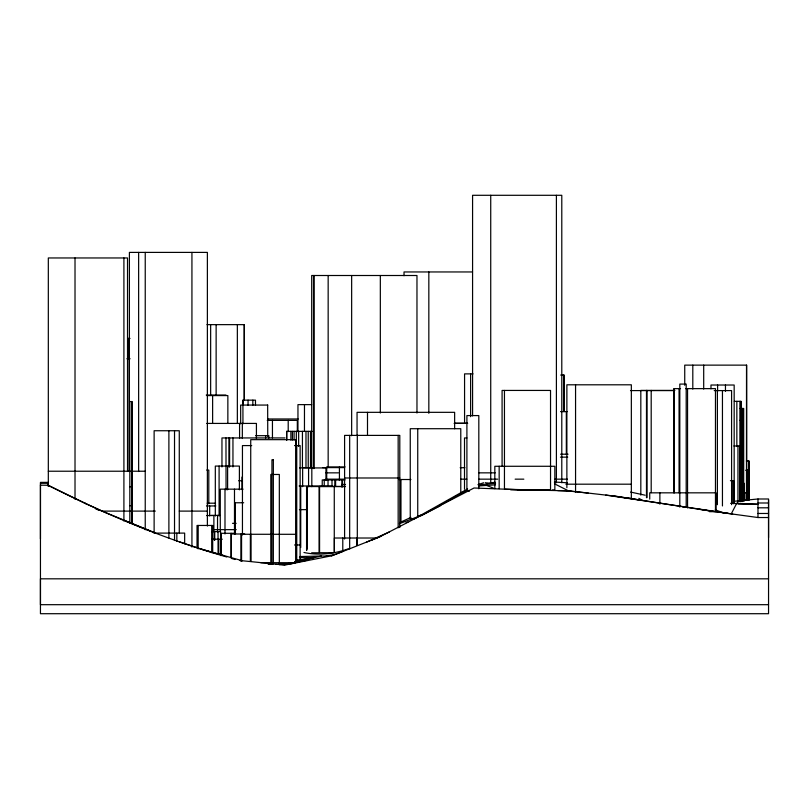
<?xml version="1.0" encoding="UTF-8"?>
<svg xmlns="http://www.w3.org/2000/svg" width="809" height="809" viewBox="0 0 809 809"><rect width="100%" height="100%" fill="white"/><g stroke="black" fill="none" stroke-linecap="round" stroke-linejoin="round"><path stroke-width="1.21" d="M40.45 484.753L40.45 604.687L768.55 604.687M768.55 537.641L768.55 499.861M495.351 482.306L487.19 483.206L486.826 485.562L493.409 488.11M326.138 556.39L326.249 555.803L332.57 554.984M738.263 501.914L736.594 503.552L731.69 513.048L732.671 514.059L605.769 495.088M278.701 564.257L284.738 564.611L293.06 562.74L284.738 564.439L278.711 564.156M467.592 488.919L414.016 519.034M436.617 507.344L467.622 489.819M421.307 515.687L440.308 505.777M389.432 531.918L366.699 542.05M399.666 522.624L410.942 517.406M420.902 515.545L399.383 523.706M371.675 540.078L380.958 536.236M331.235 555.884L343.633 551.151M417.575 516.344L422.096 514.645M327.574 556.096L321.355 555.995L294.294 562.488M478.109 484.611L483.62 482.751M295.194 562.033L314.468 557.371L309.139 557.694L294.961 561.861M348.234 548.836C334.259 553.922 318.372 555.692 303.951 552.476M406.047 522.634L407.969 522.108M291.776 562.751L284.738 564.237L278.508 564.136M292.545 563.044L307.359 560.212M294.527 561.598L299.128 560.688M291.968 563.671L279.166 564.53L285.405 564.439M495.563 483.256L478.25 484.884M734.319 501.246L757.982 498.991L768.55 498.991L768.55 613.707L40.45 613.707L40.45 578.819L768.55 578.819M495.452 484.824L478.675 485.956M302.515 559.707L296.741 559.949M321.355 555.995L299.795 556.552M554.377 482.174L556.42 482.144M299.451 557.714L309.139 557.694M472.517 271.955L404.025 271.955L404.025 275.738M206.962 324.642L244.379 324.642L244.379 400.475M130.016 338.415L128.247 338.415L128.247 358.539M126.912 358.761L130.097 358.761M473.043 373.879L464.568 373.879L464.568 422.986M560.667 375.052L564.298 375.052L564.298 411.569M680.531 388.633L673.877 388.633L673.877 492.843M685.587 388.633L715.469 388.633L715.469 511.672L709.402 511.672M674.878 390.403L640.819 390.403L640.819 495.148M630.494 390.595L674.362 390.595M714.216 390.595L731.589 390.595L731.589 504.695M206.244 395.035L225.964 395.035M206.77 395.581L227.855 395.581L227.855 423.289M734.339 401.345L741.014 401.345L740.923 501.782L740.832 401.345M311.687 404.631L297.955 404.631L297.955 431.066M267.749 405.066L240.667 405.066L240.667 423.855M740.033 408.454L743.693 408.454L743.693 501.277M560.536 411.609L567.301 411.609M267.627 418.981L298.167 418.981M740.124 420.235L742.429 420.235L742.429 500.993M267.233 420.377L297.318 420.377L297.318 431.672M454.85 423.259L467.329 423.259M206.72 423.42L256.423 423.42L256.423 438.518M454.112 423.34L467.693 423.34M312.203 431.359L286.619 431.359L286.619 440.116M255.614 435.667L268.861 435.667L268.79 438.175M285.011 437.942L221.959 437.942L221.959 466.965M466.935 437.962L464.508 437.962L464.508 489.253M251.7 445.587L242.447 445.587L242.447 534.951M294.537 445.587L300.129 445.587L300.129 558.867M733.925 445.981L740.195 445.981L740.195 501.074M560.576 454.203L568.06 454.203M560.455 457.146L567.716 457.146M746.343 460.968L749.043 460.968L749.043 500.093M345.069 466.904L326.705 466.904L326.705 480.526M304.053 467.602L312.456 467.602M322.589 467.602L344.462 467.602M460.19 467.723L464.912 467.723M299.573 467.926L326.715 467.926M206.7 470.069L208.793 470.069L208.793 503.815M745.686 470.282L748.173 470.282L748.173 500.417M48.318 471.222L145.236 471.222M325.916 472.85L338.374 472.85M479.019 472.85L495.209 472.85M344.594 477.988L399.798 477.988M325.916 479.161L344.685 479.161M460.786 479.161L466.813 479.161M479.019 479.161L497.697 479.161M515.131 479.161L523.848 479.161M554.984 479.161L567.443 479.161M398.635 479.515L410.901 479.515M345.018 479.939L322.235 479.939L322.235 486.249M730.426 480.688L733.652 480.688L733.672 503.754M238.665 480.758L242.467 480.758M40.45 483.286L48.115 483.286M565.845 484.187L631.344 484.187M345.504 484.449L341.671 484.449L341.671 486.978M733.672 484.824L734.35 484.824L734.35 502.49M40.45 485.178L48.115 485.279L86.442 503.896M299.138 485.987L332.6 485.987M345.473 486.462L319.575 486.462L319.575 552.719L334.269 552.719L334.269 486.462M345.504 486.543L306.571 486.543L306.571 550.302M129.824 486.745L132.069 486.745M243.094 489.152L220.281 489.152L220.281 531.493M510.681 489.819L550.535 489.819L550.535 390.434L502.086 390.434L502.086 465.913M552.385 489.941L554.853 489.941L554.853 466.277L494.825 466.277L494.825 488.697M469.291 491.296L466.904 491.296L466.904 415.583L478.817 415.583L478.817 488.778M743.967 492.752L746.464 492.752M742.531 497.808L744.047 497.808L744.047 500.326M626.378 498.384L631.344 498.384L631.344 384.801L566.876 384.801L566.876 487.736M243.691 502.763L235.156 502.763L235.156 533.748M757.982 502.996L768.55 502.996M207.165 503.188L215.558 503.188M129.824 505.676L132.069 505.676M206.507 505.949L215.811 505.949M683.008 507.132L686.194 507.132L686.194 384.083L679.813 384.083L679.813 507.132M757.982 507.809L768.55 507.809M299.431 509.65L306.621 509.65M101.337 511.106L155.328 511.106M179.315 511.106L207.377 511.106M757.982 513.472L768.55 513.472M210.866 515.394L220.058 515.394M206.578 515.555L213.879 515.555L213.879 531.604M525.102 489.9L568.687 490.841L616.013 496.261L710.656 511.055L757.982 517.527L768.55 517.527M412.742 518.63L410.254 518.63L410.254 428.709L460.776 428.709L460.776 492.398M232.496 523.332L236.188 523.332M213.212 529.642L236.238 529.642M211.827 531.604L220.574 531.604L220.574 540.24M154.125 533.101L184.654 533.101L184.654 543.749M235.621 533.303L221.262 533.303L221.262 555.52M244.692 534.001L231.263 534.001L231.263 557.452M295.649 534.304L241.567 534.264L241.567 561.426M376.863 538.015L334.38 538.015L334.38 552.213M211.877 539.219L222.303 539.219M294.537 544.973L300.129 544.973M311.667 552.8L319.09 552.8L319.09 486.543M260.71 562.7L295.649 562.7L295.649 439.661L250.729 439.661L250.729 561.446L250.729 534.304M268.113 563.903L271.784 563.903M279.115 563.903L285.971 563.903M275.677 564.389L279.327 564.389L279.327 474.468L270.813 474.468L270.813 564.389M738.061 503.936L757.982 504.25L730.588 503.35M268.548 563.964L271.035 564.004M545.023 490.335L504.513 489.172M517.315 489.667L538.652 490.193M557.704 490.608L570.881 491.093M521.36 489.819L474.034 487.999L379.391 537.034L332.064 555.722L284.738 565.097L239.909 560.495M554.984 482.063L567.443 482.791M566.543 490.8L588.285 493.086M613.091 495.927L639.676 499.942M699.674 509.326L714.337 511.551M715.308 509.852L722.285 512.451L728.413 513.472M630.575 492.064L645.137 495.209M242.356 560.748L203.534 549.877L179.123 541.706M200.288 548.785L222.95 555.308M722.255 512.451L723.307 512.764M485.319 482.639L487.19 483.206M226.763 556.976C164.985 539.199 105.382 514.403 48.115 485.279M231.495 558.432L235.045 559.515M155.025 532.807L104.331 512.087L84.399 502.965M125.82 521.138L150.656 531.2M95.442 508.689L98.819 510.277M554.529 483.822L567.382 490.284M638.847 498.364L642.093 500.104M757.982 498.991L757.982 517.568M748.77 460.968L748.77 500.093M747.921 470.282L747.84 500.417M747.567 470.282L747.567 500.417M746.707 500.417L746.656 365.132L684.738 365.132L684.738 385.286M746.515 365.132L746.464 500.225M744.786 492.752L744.786 500.225M744.351 500.741L744.351 483.307L744.088 500.741M742.611 408.454L742.531 501.59M742.197 420.235L742.197 500.993M739.901 401.345L739.901 501.782M739.79 445.981L739.79 501.074M737.96 445.981L737.96 501.074M736.847 401.345L736.847 446.538M734.168 502.076L734.168 385.023L710.98 385.023L710.98 388.805M732.883 480.688L732.883 503.107M725.461 385.023L725.461 391.313M722.447 390.595L722.447 505.949M717.603 385.023L717.603 391.313M717.391 390.595L717.391 504.695M716.096 511.763L716.096 492.833L649.728 492.833L649.728 499.143M703.699 365.132L703.699 389.068M692.807 365.132L692.807 389.068M687.549 388.633L687.549 507.91M679.064 388.633L679.064 492.843M674.221 388.633L674.221 492.843M659.881 492.833L659.881 504.189M651.194 390.403L651.194 492.62M647.018 390.403L647.018 497.666M646.482 390.403L646.482 497.666M575.563 384.801L575.563 492.074M566.33 411.609L566.33 454.264M563.59 375.052L563.56 411.569M561.79 482.751L561.79 195.293L472.577 195.293L472.577 415.927M556.4 195.293L556.4 482.751M504.452 390.434L504.452 488.565M499.163 466.277L499.163 488.697M490.729 195.293L490.729 482.751M470.616 373.879L470.616 416.696M454.638 428.76L454.638 412.327L357.052 412.327L357.052 435.08M428.831 271.955L428.831 413.298M417.737 428.709L417.737 516.132M416.969 413.025L416.969 275.505L311.698 275.505L311.698 468.542M400.971 479.515L400.971 521.866M399.798 527.519L399.798 435.394L344.594 435.394L344.594 539.006M398.159 435.394L398.159 527.802M380.331 275.505L380.331 413.025M367.498 412.327L367.498 435.08M357.305 435.394L357.305 545.236M356.779 538.015L356.779 545.114M351.652 275.505L351.652 435.738M349.67 435.394L349.67 548.977M342.783 538.015L342.783 551.03M342.591 484.449L342.591 486.978M342.531 479.939L342.531 484.985M341.924 479.939L341.924 484.985M339.426 466.904L339.426 480.526M335.614 479.939L335.614 486.249M334.815 479.939L334.815 486.249M332.003 479.939L332.003 486.249M328.161 275.505L328.161 467.289M328.029 479.939L328.029 486.249M325.946 467.926L325.946 480.425M324.237 479.939L324.237 486.249M314.094 275.505L314.094 468.542M313.528 275.505L313.528 468.542M311.819 467.926L311.819 486.674M310.494 431.359L310.494 467.642M308.583 467.926L308.583 486.674M308.229 431.359L308.229 467.642M306.985 486.543L306.985 549.048M306.712 486.543L306.712 550.302M305.984 431.359L305.984 467.642M304.477 404.631L304.457 431.066M302.637 467.926L302.637 486.674M302.435 431.359L302.435 467.642M300.736 485.987L300.736 547.511M298.652 431.359L298.652 446.376M296.741 445.587L296.741 560.121M296.337 431.359L296.337 446.376M294.072 431.359L294.072 440.116M292.383 431.359L292.383 440.116M290.886 431.359L290.886 440.116M288.206 420.377L288.206 431.672M286.76 431.359L286.76 440.116M272.441 420.377L272.451 437.942M267.658 405.066L267.749 436.385M265.645 435.667L265.605 438.175M255.492 405.178L255.472 400.152L242.922 400.152L242.943 423.855M252.843 400.152L252.833 405.178M250.365 534.264L250.365 561.426M248.07 400.152L248.039 405.178M244.166 324.642L244.166 400.475M243.024 400.152L243.024 405.178M242.336 423.42L242.336 438.518M241.992 477.047L241.992 489.566M240.91 534.001L240.91 561.153M239.575 423.42L239.575 438.518M239.393 489.819L239.393 466.075L215.315 466.075L215.315 516.071M237.35 324.642L237.35 423.228M235.308 502.763L235.308 533.748M234.489 489.152L234.489 533.98M232.952 437.942L232.952 466.965M231.101 533.303L231.101 557.988M229.594 437.942L229.594 466.965M228.917 437.942L228.917 466.965M227.612 466.075L227.612 489.819M225.964 437.942L226.065 489.819M224.993 489.152L224.993 533.98M220.877 539.219L220.877 555.621M219.097 466.075L219.097 516.071M218.764 539.219L218.764 554.357M218.036 531.604L218.076 554.357M217.53 515.394L217.53 531.806M216.134 324.642L216.134 395.419M214.729 531.604L214.729 540.24M214.324 531.604L214.324 540.24M212.696 552.618L212.696 525.456L197.032 525.456L197.032 547.683M212.625 395.581L212.625 423.289M211.695 525.456L211.695 552.618M210.653 324.642L210.653 395.419M209.673 505.949L209.673 515.909M207.377 526.042L207.377 252.398L129.4 252.398L129.4 471.526M198.195 525.456L198.165 548.917M191.935 252.398L191.935 547.096M179.274 532.959L179.274 430.742L154.125 430.742L154.125 532.959M176.837 533.101L176.837 541.383M174.522 430.742L174.522 540.533M168.889 430.742L168.889 538.005M145.236 252.398L145.236 529.784M138.642 252.398L138.642 471.526M132.069 523.352L132.069 401.567L129.824 401.567L129.824 523.352M131.776 401.567L131.776 523.352M129.258 358.761L129.258 471.081M128.388 338.415L128.388 358.539M127.519 471.485L127.519 257.96L48.318 257.96L48.318 486.29M123.908 257.96L123.908 521.067M75.015 257.96L75.015 499.284M48.115 485.956L48.115 482.376L40.45 482.376L40.45 538.855M273.351 459.775L271.945 459.775L271.945 563.893L273.351 563.893L273.351 459.775M271.48 563.812L267.86 563.651L271.46 563.822"/></g></svg>
